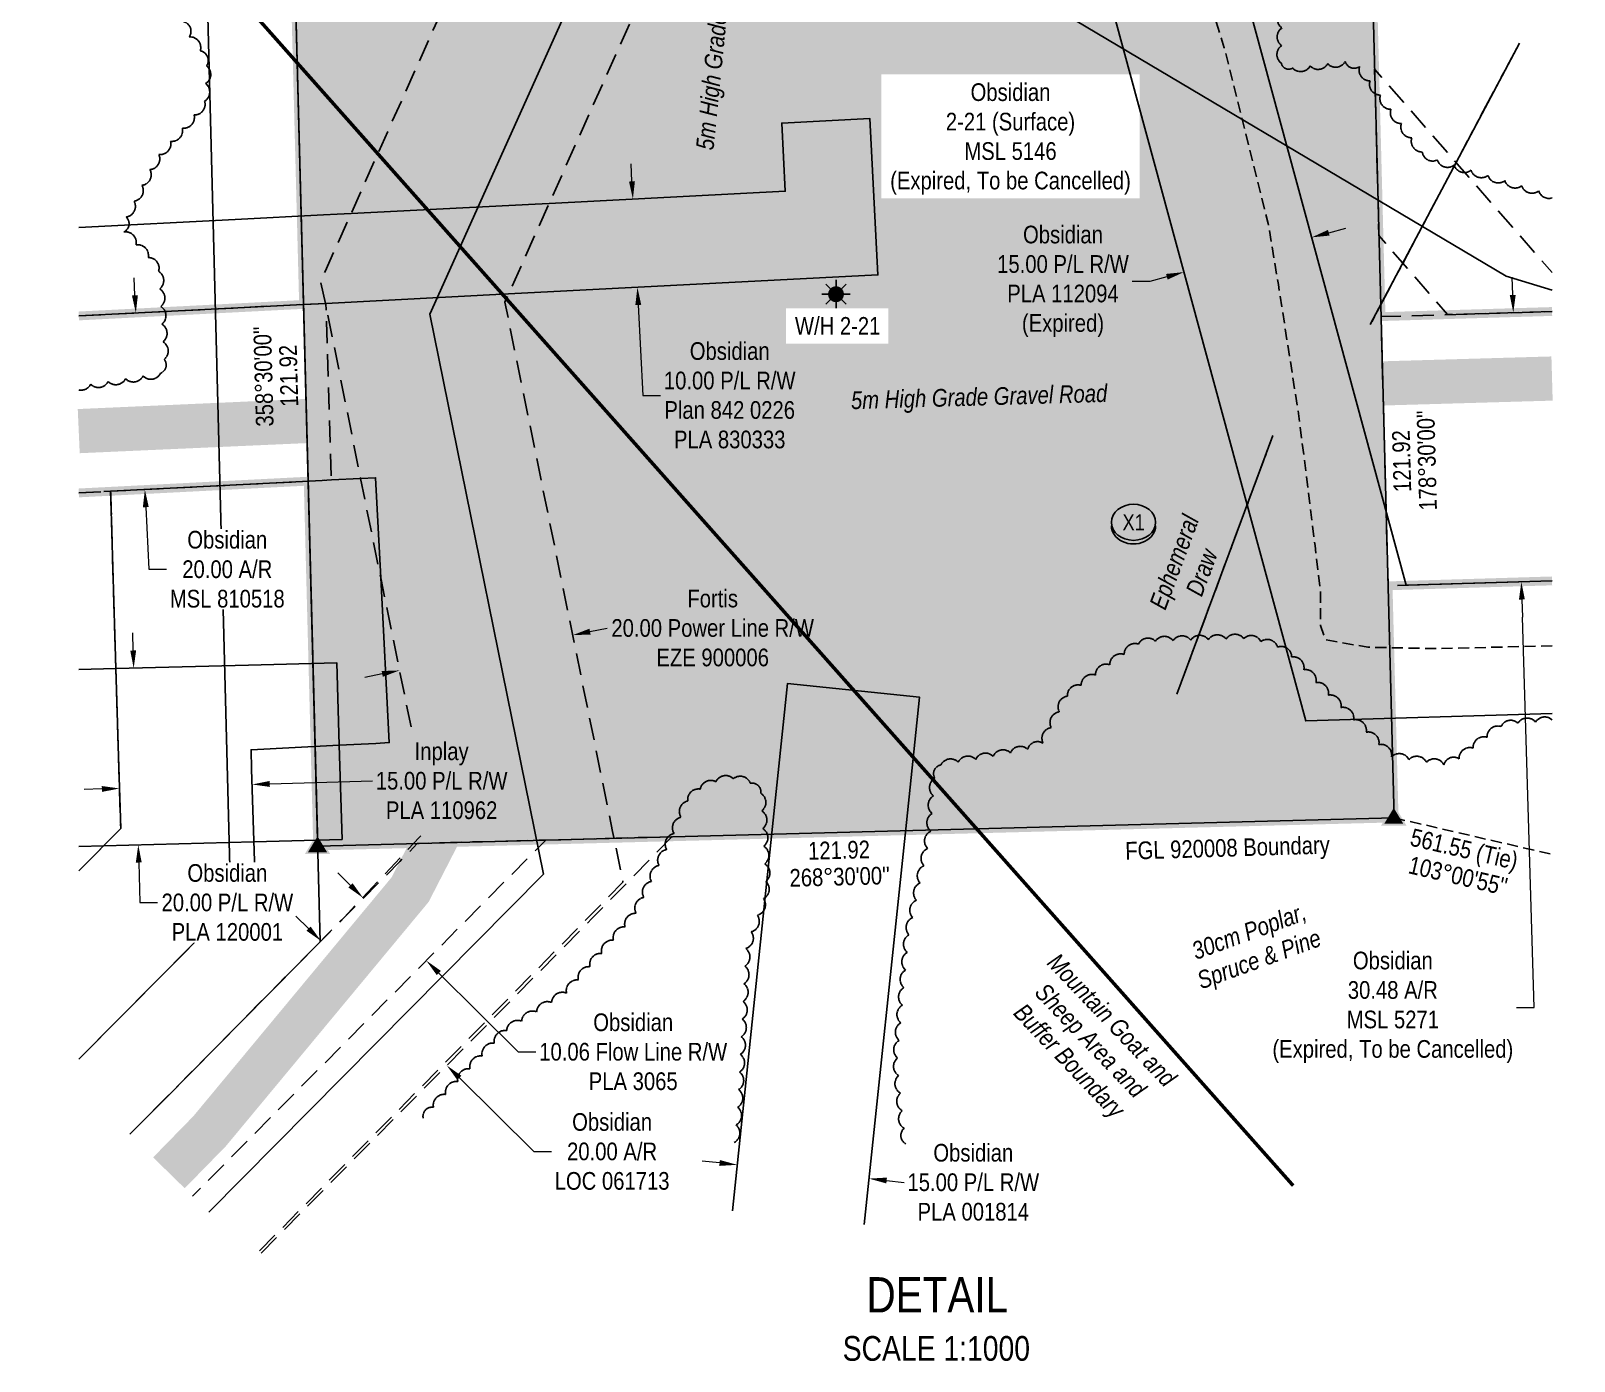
# Model space of a CAD drawing. Extents: x 628917 to 632031, y 5832159 to 5834819.
# Drawn here: x 630227 to 631100, y 5832236 to 5832988 of the extents above; entities that cross this region are included whole.
import ezdxf
from ezdxf.enums import TextEntityAlignment as Align

# ---------------------------------------------------------------- set-up
doc = ezdxf.new("R2010")
doc.units = 0
doc.header["$LTSCALE"] = 5
doc.header["$PDMODE"] = 34
doc.header["$PDSIZE"] = 0.03
for name, pattern in [('0', [1, 1, 0]), ('CENTERLINEX3', [5, 2.5, -1, 0.5, -1]), ('DASHDOT2', [12.7, 6.35, -3.175, 0, -3.175]), ('foc-ACCESSROAD', [3.75, 2.5, -1.25]), ('foc-FLOWLINE', [3.75, 2.5, -1.25]), ('foc-TIELINE', [1.875, 1.25, -0.625]), ('foc-TOPO-ephemeral', [6.25, 3.125, -0.625, 0.625, -0.625, 0.625, -0.625]), ('UG_PIPE', [1.875, 1.25, -0.625])]:
    doc.linetypes.add(name, pattern=pattern)
doc.layers.get('Defpoints').update_dxf_attribs({"color": 9})
doc.layers.add('AS-FMA-T', color=7, linetype='Continuous', true_color=0x00b386)
for name, color, linetype in [('AS-PIPE-UG', 44, 'UG_PIPE'), ('AS-POWER', 104, 'foc-POWER'), ('AS-ROADS', 254, 'Continuous'), ('AS-WILDLIFE', 131, 'DASHDOT2'), ('C-AR', 13, 'foc-ACCESSROAD'), ('C-FLOWLINE', 13, 'foc-FLOWLINE'), ('C-RW', 13, 'Continuous'), ('C-WS', 13, 'foc-ACCESSROAD'), ('C-WS-S', 8, 'Continuous'), ('CG-NOTES', 7, 'Continuous'), ('F-EZE', 190, 'foc-FLOWLINE'), ('F-RW', 190, 'Continuous'), ('L-BD', 7, 'Continuous'), ('L-MON', 1, 'Continuous'), ('L-TIE', 7, 'foc-TIELINE'), ('P-CROSSINGS', 250, 'Continuous'), ('P-PROPOSED', 10, 'Continuous'), ('P-PROPOSED-H', 21, 'Continuous'), ('T-BUSH', 110, '0'), ('T-BUSH-T', 110, 'Continuous'), ('T-DRAW', 143, 'foc-TOPO-ephemeral'), ('T-WATER-T', 170, 'Continuous')]:
    doc.layers.add(name, color=color, linetype=linetype)
doc.layers.add('AS-TRAPPER BOUNDARY', color=7, linetype='CENTERLINEX3', true_color=0xb85c00, transparency=0.6)
for name, color, linetype, lineweight in [('C-AR-T', 13, 'Continuous', 9), ('C-FLOWLINE-T', 13, 'Continuous', 9), ('C-RW-T', 13, 'Continuous', 9), ('C-WS-T', 13, 'Continuous', 9), ('F-EZE-T', 190, 'Continuous', 9), ('F-RW-T', 190, 'Continuous', 9), ('T-TEXT', 48, 'Continuous', 18)]:
    doc.layers.add(name, color=color, linetype=linetype, lineweight=lineweight)
doc.styles.add('240', font='ARIALN.TTF', dxfattribs={"height": 30})
doc.styles.add('80CG', font='ARIALN.TTF', dxfattribs={"height": 10})
doc.styles.add('80L', font='ARIALN.TTF', dxfattribs={"height": 10})
doc.styles.add('80LS', font='ARIALNI.TTF', dxfattribs={"height": 10})
doc.styles.add('Crossing', font='ARIALN.TTF', dxfattribs={"height": 10})
doc.styles.add('foc-LtypeFont', font='ARIALN.TTF', dxfattribs={"height": 7.35})
doc.linetypes.add('foc-POWER', pattern='A,6,-1,["P",foc-LtypeFont,S=0.2,R=0,X=-0.625,Y=-0.75],-1.24,4', length=12.24)
doc.linetypes.add('foc-TOPO-flowdirection-NOLINE', pattern='A,0,[">",foc-LtypeFont,S=0.3,R=0,X=0,Y=-0.945],-20,[">",foc-LtypeFont,S=0.3,R=0,X=0,Y=-0.945],0', length=20)
doc.dimstyles.new('Compass 5 000', dxfattribs={"dimscale": 5, "dimtxt": 9, "dimasz": 2, "dimexe": 0.2, "dimexo": 0.0625, "dimgap": 0.5, "dimtad": 0, "dimtih": 1, "dimtoh": 1, "dimzin": 0, "dimdsep": 46, "dimtxsty": '80CG', "dimcen": 0.1, "dimse1": 1, "dimse2": 1, "dimclrd": 256, "dimclrt": 256, "dimaunit": 1, "dimadec": 4, "dimazin": 0, "dimtfac": 0.06, "dimtofl": 0, "dimtmove": 0, "dimatfit": 1, "dimfxl": 0.2, "dimtolj": 1, "dimtzin": 0, "dimlwd": -1, "dimarcsym": 0})

# ---------------------------------------------------------------- blocks, each defined once
blk = doc.blocks.new('GAS')
h = blk.add_hatch(color=255)
h.dxf.hatch_style = 1
edge = h.paths.add_edge_path()
edge.add_arc((0, 0), 0.9, 0, 360)
for p, q in [((-0.81, 0), (-1.62, 0)), ((-0.57, 0.57), (-1.14, 1.14)), ((0, 0.81), (0, 1.62)), ((0.57, 0.57), (1.14, 1.14)), ((1.62, 0), (0.81, 0)), ((-0.57, -0.57), (-1.14, -1.14)), ((0, -0.81), (0, -1.62)), ((1.14, -1.14), (0.57, -0.57))]:
    blk.add_line(p, q)
blk.add_circle((0, 0), 0.8)
blk = doc.blocks.new('*D83')
at = {"layer": 'C-AR-T', "transparency": 16777216}
for p, q in [((630285.56, 5832838.39), (630285.05, 5832848.38)), ((630291.71, 5832718.6), (630293.51, 5832683.46)), ((630293.51, 5832683.46), (630303.51, 5832683.46))]:
    blk.add_line(p, q, dxfattribs=at)
for points in [[(630287.23, 5832838.48), (630283.9, 5832838.31), (630286.08, 5832828.41)], [(630293.37, 5832718.69), (630290.04, 5832718.51), (630291.19, 5832728.59)]]:
    blk.add_solid(points, dxfattribs=at)
at = {"layer": 'Defpoints', "color": 0, "transparency": 16777216}
for p in [(630226.69, 5832825.36), (630291.19, 5832728.59), (630231.81, 5832725.54)]:
    blk.add_point(p, dxfattribs=at)
at = {"layer": 'C-AR-T', "transparency": 16777216, "insert": (630337.81, 5832683.46), "char_height": 10, "attachment_point": 5, "style": '80CG', "bg_fill": 3, "box_fill_scale": 1.1, "bg_fill_color": 256, "bg_fill_true_color": 13158600, "bg_fill_transparency": 0}
blk.add_mtext('\\A1;Obsidian\\P20.00 A/R\\PMSL 810518', dxfattribs=at)
blk = doc.blocks.new('*D84')
at = {"layer": 'C-FLOWLINE-T', "transparency": 16777216}
for p, q in [((630407.53, 5832504.7), (630400.43, 5832511.74)), ((630457.49, 5832455.15), (630502.46, 5832410.56)), ((630502.46, 5832410.56), (630512.46, 5832410.56))]:
    blk.add_line(p, q, dxfattribs=at)
for points in [[(630408.71, 5832505.88), (630406.36, 5832503.52), (630414.63, 5832497.66)], [(630458.67, 5832456.34), (630456.32, 5832453.97), (630450.39, 5832462.19)]]:
    blk.add_solid(points, dxfattribs=at)
at = {"layer": 'Defpoints', "color": 0, "transparency": 16777216}
for p in [(630409.09, 5832492.07), (630450.39, 5832462.19), (630444.85, 5832456.61)]:
    blk.add_point(p, dxfattribs=at)
at = {"layer": 'C-FLOWLINE-T', "transparency": 16777216, "insert": (630567.46, 5832410.56), "char_height": 10, "attachment_point": 5, "style": '80CG'}
blk.add_mtext('\\A1;Obsidian\\P10.06 Flow Line R/W\\PPLA 3065', dxfattribs=at)
blk = doc.blocks.new('*D85')
at = {"layer": 'C-AR-T', "transparency": 16777216}
for p, q in [((630383.74, 5832480.3), (630376.63, 5832487.33)), ((630469.09, 5832395.85), (630511.2, 5832354.19)), ((630511.2, 5832354.19), (630521.2, 5832354.19))]:
    blk.add_line(p, q, dxfattribs=at)
for points in [[(630384.91, 5832481.48), (630382.57, 5832479.11), (630390.85, 5832473.26)], [(630470.26, 5832397.04), (630467.92, 5832394.67), (630461.98, 5832402.88)]]:
    blk.add_solid(points, dxfattribs=at)
at = {"layer": 'Defpoints', "color": 0, "transparency": 16777216}
for p in [(630329.68, 5832411.44), (630461.98, 5832402.88), (630400.81, 5832341.06)]:
    blk.add_point(p, dxfattribs=at)
at = {"layer": 'C-AR-T', "transparency": 16777216, "insert": (630555.51, 5832354.19), "char_height": 10, "attachment_point": 5, "style": '80CG'}
blk.add_mtext('\\A1;Obsidian\\P20.00 A/R\\PLOC 061713', dxfattribs=at)
blk = doc.blocks.new('*D86')
at = {"layer": 'C-RW-T', "transparency": 16777216}
for p, q in [((630616.33, 5832347.73), (630606.38, 5832348.77)), ((630710.83, 5832337.81), (630720.78, 5832336.77))]:
    blk.add_line(p, q, dxfattribs=at)
for points in [[(630616.5, 5832349.39), (630616.16, 5832346.07), (630626.27, 5832346.69)], [(630711.01, 5832339.47), (630710.66, 5832336.16), (630700.89, 5832338.86)]]:
    blk.add_solid(points, dxfattribs=at)
at = {"layer": 'Defpoints', "color": 0, "transparency": 16777216}
for p in [(630626.4, 5832347.84), (630700.89, 5832338.86), (630701.01, 5832340.01)]:
    blk.add_point(p, dxfattribs=at)
at = {"layer": 'C-RW-T', "transparency": 16777216, "insert": (630759.86, 5832336.77), "char_height": 10, "attachment_point": 5, "style": '80CG'}
blk.add_mtext('\\A1;Obsidian\\P15.00 P/L R/W\\PPLA 001814', dxfattribs=at)
blk = doc.blocks.new('*D87')
at = {"layer": 'C-AR-T', "transparency": 16777216}
for p, q in [((631065.05, 5832838.61), (631064.75, 5832848.61)), ((631070.22, 5832666.39), (631070.52, 5832656.4)), ((631077.14, 5832435.72), (631070.52, 5832656.4)), ((631067.14, 5832435.72), (631077.14, 5832435.72))]:
    blk.add_line(p, q, dxfattribs=at)
for points in [[(631066.71, 5832838.66), (631063.38, 5832838.56), (631065.35, 5832828.62)], [(631071.88, 5832666.44), (631068.55, 5832666.34), (631069.92, 5832676.39)]]:
    blk.add_solid(points, dxfattribs=at)
at = {"layer": 'Defpoints', "color": 0, "transparency": 16777216}
for p in [(631065.35, 5832828.62), (631082.16, 5832829.12), (631086.73, 5832676.89)]:
    blk.add_point(p, dxfattribs=at)
at = {"layer": 'C-AR-T', "transparency": 16777216, "insert": (630997.2, 5832435.72), "char_height": 10, "attachment_point": 5, "style": '80CG'}
blk.add_mtext('\\A1;Obsidian\\P30.48 A/R\\PMSL 5271\\P(Expired, To be Cancelled)', dxfattribs=at)
blk = doc.blocks.new('STRIA')
blk.add_hatch(color=255).paths.add_polyline_path([(-0.04, 1.52), (-1.47, -0.87), (1.39, -0.87)])
blk = doc.blocks.new('STRIAA')
blk.add_blockref('STRIA', (0, 0))
blk = doc.blocks.new('STRIB')
at = {"color": 1}
blk.add_solid([(-1.12, -0.67), (-0.04, 1.13), (1.04, -0.67)], dxfattribs=at)
blk = doc.blocks.new('STRIBB')
blk.add_blockref('STRIB', (0, 0))
blk = doc.blocks.new('STRICC')
for name in ['STRIAA', 'STRIBB']:
    blk.add_blockref(name, (0, 0))
blk = doc.blocks.new('fdspike')
blk.add_blockref('STRICC', (0, 0))
blk = doc.blocks.new('*D92')
at = {"layer": 'C-RW-T', "transparency": 16777216}
for p, q in [((630960.96, 5832873.81), (630970.61, 5832876.44)), ((630859.69, 5832846.29), (630849.69, 5832846.29)), ((630869.34, 5832848.91), (630859.69, 5832846.29))]:
    blk.add_line(p, q, dxfattribs=at)
for points in [[(630960.52, 5832875.42), (630961.4, 5832872.21), (630951.31, 5832871.19)], [(630868.9, 5832850.52), (630869.77, 5832847.31), (630878.99, 5832851.54)]]:
    blk.add_solid(points, dxfattribs=at)
at = {"layer": 'Defpoints', "color": 0, "transparency": 16777216}
for p in [(630947.31, 5832885.91), (630874.99, 5832866.25), (630878.99, 5832851.54)]:
    blk.add_point(p, dxfattribs=at)
at = {"layer": 'C-RW-T', "transparency": 16777216, "insert": (630810.6, 5832846.29), "char_height": 10, "attachment_point": 5, "style": '80CG'}
blk.add_mtext('\\A1;Obsidian\\P15.00 P/L R/W\\PPLA 112094\\P(Expired)', dxfattribs=at)
blk = doc.blocks.new('*D93')
at = {"layer": 'C-RW-T', "transparency": 16777216}
for p, q in [((630566.75, 5832902.85), (630566.24, 5832912.84)), ((630570.34, 5832832.98), (630572.96, 5832781.84)), ((630572.96, 5832781.84), (630582.96, 5832781.84))]:
    blk.add_line(p, q, dxfattribs=at)
for points in [[(630568.42, 5832902.94), (630565.09, 5832902.76), (630567.27, 5832892.86)], [(630572, 5832833.06), (630568.67, 5832832.89), (630569.83, 5832842.96)]]:
    blk.add_solid(points, dxfattribs=at)
at = {"layer": 'Defpoints', "color": 0, "transparency": 16777216}
for p in [(630599.82, 5832894.53), (630569.83, 5832842.96), (630602.38, 5832844.63)]:
    blk.add_point(p, dxfattribs=at)
at = {"layer": 'C-RW-T', "transparency": 16777216, "insert": (630622.05, 5832781.84), "char_height": 10, "attachment_point": 5, "style": '80CG'}
blk.add_mtext('\\A1;\\A1;Obsidian\\P10.00 P/L R/W\\PPlan 842 0226\\PPLA 830333', dxfattribs=at)
blk = doc.blocks.new('*D94')
at = {"layer": 'C-RW-T', "transparency": 16777216}
for p, q in [((630284.59, 5832637.56), (630284.33, 5832647.55)), ((630287.72, 5832517.66), (630288.32, 5832495)), ((630288.32, 5832495), (630298.32, 5832495))]:
    blk.add_line(p, q, dxfattribs=at)
for points in [[(630286.26, 5832637.6), (630282.92, 5832637.51), (630284.85, 5832627.56)], [(630289.39, 5832517.7), (630286.06, 5832517.62), (630287.46, 5832527.66)]]:
    blk.add_solid(points, dxfattribs=at)
at = {"layer": 'Defpoints', "color": 0, "transparency": 16777216}
for p in [(630300.26, 5832627.96), (630287.46, 5832527.66), (630302.88, 5832528.06)]:
    blk.add_point(p, dxfattribs=at)
at = {"layer": 'C-RW-T', "transparency": 16777216, "insert": (630337.86, 5832495), "char_height": 10, "attachment_point": 5, "style": '80CG', "bg_fill": 3, "box_fill_scale": 1.1, "bg_fill_color": 256, "bg_fill_true_color": 13158600, "bg_fill_transparency": 0}
blk.add_mtext('\\A1;Obsidian\\P20.00 P/L R/W\\PPLA 120001', dxfattribs=at)
blk = doc.blocks.new('*D95')
at = {"layer": 'Defpoints', "color": 0, "transparency": 16777216}
for p in [(630533.21, 5832646.23), (630533.73, 5832643.7), (630435.79, 5832623.76)]:
    blk.add_point(p, dxfattribs=at)
at = {"layer": 'F-EZE-T', "transparency": 16777216}
for p, q in [((630543.01, 5832648.23), (630552.81, 5832650.22)), ((630425.47, 5832624.29), (630415.67, 5832622.3))]:
    blk.add_line(p, q, dxfattribs=at)
for points in [[(630542.68, 5832649.86), (630543.35, 5832646.59), (630533.21, 5832646.23)], [(630425.14, 5832625.93), (630425.8, 5832622.66), (630435.27, 5832626.29)]]:
    blk.add_solid(points, dxfattribs=at)
at = {"layer": 'F-EZE-T', "transparency": 16777216, "insert": (630612.41, 5832650.22), "char_height": 10, "attachment_point": 5, "style": '80CG', "bg_fill": 1, "box_fill_scale": 1.1, "bg_fill_color": 21, "bg_fill_transparency": 0}
blk.add_mtext('\\A1;Fortis\\P20.00 Power Line R/W\\PEZE 900006', dxfattribs=at)
blk = doc.blocks.new('*D96')
at = {"layer": 'Defpoints', "color": 0, "transparency": 16777216}
for p in [(630276.62, 5832567.52), (630351.61, 5832569.77), (630351.85, 5832561.78)]:
    blk.add_point(p, dxfattribs=at)
at = {"layer": 'F-RW-T', "transparency": 16777216}
for p, q in [((630361.85, 5832562.08), (630420, 5832563.83)), ((630266.87, 5832559.23), (630256.87, 5832558.93))]:
    blk.add_line(p, q, dxfattribs=at)
for points in [[(630361.8, 5832563.75), (630361.9, 5832560.42), (630351.85, 5832561.78)], [(630266.82, 5832560.9), (630266.92, 5832557.57), (630276.86, 5832559.53)]]:
    blk.add_solid(points, dxfattribs=at)
at = {"layer": 'F-RW-T', "transparency": 16777216, "insert": (630459.08, 5832563.83), "char_height": 10, "attachment_point": 5, "style": '80CG'}
blk.add_mtext('\\A1;Inplay\\P15.00 P/L R/W\\PPLA 110962', dxfattribs=at)
blk = doc.blocks.new('xing2')
h = blk.add_hatch(color=50)
h.dxf.hatch_style = 1
edge = h.paths.add_edge_path()
edge.add_ellipse((0, 0), major_axis=(-12.5, 0), ratio=0.816297, start_angle=0, end_angle=360)
h = blk.add_hatch(color=250)
h.dxf.hatch_style = 1
edge = h.paths.add_edge_path()
edge.add_ellipse((0, -2.05), major_axis=(-12.5, 0), ratio=0.816297, start_angle=0, end_angle=180)
edge.add_line((12.5, -2.05), (12.5, 0))
edge.add_ellipse((0, 0), major_axis=(-12.5, 0), ratio=0.816297, start_angle=0, end_angle=180, ccw=False)
edge.add_line((-12.5, 0), (-12.5, -2.05))
at = {"color": 250}
blk.add_ellipse((0, 0), major_axis=(-12.5, 0), ratio=0.816297, dxfattribs=at)
blk.add_ellipse((0, -2.05), major_axis=(-12.5, 0), ratio=0.816297, start_param=0, end_param=3.141593, dxfattribs=at)
at = {"color": 250, "style": 'Crossing'}
blk.add_attdef('CROSSING', text='', height=9, dxfattribs=at).set_placement((0.09, 0.02), align=Align.MIDDLE_CENTER)
at = {"color": 250, "style": 'Crossing', "flags": 1}
for tag, p in [('OWNER', (0.09, -12.49)), ('DESCRIPTION', (0.09, -25.77)), ('LOCATION', (0.09, -39.3)), ('DWG_REF', (0.09, -52.84))]:
    blk.add_attdef(tag, text='', height=9, dxfattribs=at).set_placement(p, align=Align.MIDDLE_CENTER)

msp = doc.modelspace()

# ---------------------------------------------------------------- hatches: boundary and pattern name
at = {"layer": 'P-PROPOSED-H'}
h = msp.add_hatch(color=256, dxfattribs=at)
h.dxf.hatch_style = 1
h.paths.add_polyline_path([(630982.063, 5833151.821), (630691.563, 5833144.252), (630591.064, 5833141.634), (630373.084, 5833135.955), (630388.95, 5832526.976), (630997.929, 5832542.842)])

# ---------------------------------------------------------------- linework, layer by layer
at = {"layer": 'AS-PIPE-UG', "flags": 128}
msp.add_lwpolyline([(631087.275, 5832640.17), (631021.929, 5832638.621), (630982.968, 5832639.425), (630959.171, 5832643.569), (630956.332, 5832651.596), (630956.302, 5832670.61), (630953.193, 5832697.016), (630944.036, 5832770.141), (630932.455, 5832844.551), (630926.662, 5832879.089), (630901.825, 5832978.465), (630885.816, 5833029.633), (630873.23, 5833077.326), (630865.313, 5833102.733), (630859.889, 5833106.582), (630852.402, 5833108.756), (630834.913, 5833108.361), (630793.457, 5833109.161), (630767.036, 5833109.411), (630760.243, 5833112.919), (630757.449, 5833120.612), (630756.41, 5833144.434), (630752.616, 5833189.978)], dxfattribs=at)
at = {"layer": 'AS-POWER', "flags": 128}
for points in [[(630327.316, 5832319.812), (630516.676, 5832511.149), (630452.493, 5832827.706), (630589.301, 5833132.038), (630582.548, 5833405.677)], [(630589.596, 5833132.183), (630782.406, 5833014.883), (631061.371, 5832849.264), (631087.275, 5832841.376)]]:
    msp.add_lwpolyline(points, dxfattribs=at)
at = {"layer": 'AS-ROADS', "const_width": 24.992, "flags": 128}
for points in [[(630304.788, 5832342.152), (630327.845, 5832365.738), (630441.257, 5832502.317), (630535.82, 5832686.369), (630604.671, 5832883.442), (630626.619, 5833102.028), (630616.158, 5833406.664)], [(631087.275, 5832791.36), (630995.523, 5832788.715), (630791.518, 5832780.762), (630618.416, 5832778.058), (630491.44, 5832772.175), (630253.775, 5832761.611)]]:
    msp.add_lwpolyline(points, dxfattribs=at)
at = {"layer": 'AS-TRAPPER BOUNDARY', "color": 114, "true_color": 0x008f47, "const_width": 4.997, "flags": 128}
for points in [[(631087.275, 5832829.274), (630990.542, 5832826.37), (630982.063, 5833151.821), (630691.563, 5833144.252), (630683.795, 5833408.652)], [(630583.306, 5833405.699), (630591.064, 5833141.634), (630373.084, 5833135.955), (630380.97, 5832833.259), (630377.025, 5832833.076), (630343.756, 5832831.369), (630253.775, 5832826.755)], [(630253.775, 5832726.661), (630271.818, 5832727.586), (630346.755, 5832731.43), (630383.574, 5832733.318), (630388.95, 5832526.976), (630997.929, 5832542.842), (630994.509, 5832674.124), (631087.275, 5832676.909)]]:
    msp.add_lwpolyline(points, dxfattribs=at)
at = {"layer": 'AS-WILDLIFE', "const_width": 1.999, "flags": 128}
msp.add_lwpolyline([(630253.775, 5833109.164), (630526.529, 5832801.788), (630687.413, 5832620.481), (630940.833, 5832334.893)], dxfattribs=at)
at = {"layer": 'C-AR', "flags": 128}
for points in [[(630253.775, 5832826.752), (630343.756, 5832831.365), (630377.025, 5832833.072), (630393.556, 5832833.858), (630394.001, 5832823.587), (630396.686, 5832733.988), (630391.408, 5832733.718), (630346.755, 5832731.434), (630271.818, 5832727.594), (630253.775, 5832726.669)], [(630253.775, 5832726.665), (630271.818, 5832727.59), (630272.147, 5832716.738), (630274.069, 5832652.669), (630274.83, 5832627.296), (630276.322, 5832577.578), (630277.542, 5832536.854), (630267.917, 5832527.145), (630253.775, 5832512.884)], [(630282.759, 5832363.997), (630302.797, 5832384.255), (630395.468, 5832477.967), (630404.17, 5832486.768), (630435.433, 5832518.199), (630445.326, 5832528.444), (630517.97, 5832530.337), (630589.373, 5832532.197), (630544.128, 5832485.911), (630353.803, 5832293.546)]]:
    msp.add_lwpolyline(points, dxfattribs=at)
at = {"layer": 'C-FLOWLINE', "flags": 128}
msp.add_lwpolyline([(630282.759, 5832363.997), (630302.797, 5832384.255), (630395.468, 5832477.967), (630404.17, 5832486.768), (630435.433, 5832518.199), (630445.326, 5832528.444), (630517.97, 5832530.337), (630318.178, 5832328.874)], dxfattribs=at)
at = {"layer": 'C-RW'}
for points in [[(631087.275, 5832601.926), (630947.959, 5832597.744), (630818.908, 5833072.593), (630744.019, 5833070.404), (630741.819, 5833145.321), (630875.747, 5833149.236), (631004.785, 5832674.433), (631087.275, 5832676.909)], [(630253.775, 5832406.341), (630339.848, 5832493.14), (630323.135, 5833134.653), (630373.084, 5833135.955), (630390.36, 5832472.868), (630302.797, 5832384.255), (630282.759, 5832363.997)], [(630253.775, 5832876.786), (630342.26, 5832881.324), (630392.193, 5832883.885), (630399.919, 5832884.283), (630407.835, 5832884.687), (630512.054, 5832890.031), (630519.927, 5832890.434), (630653.435, 5832897.285), (630651.456, 5832935.799), (630701.356, 5832938.364), (630705.899, 5832849.944), (630496.996, 5832839.226), (630393.556, 5832833.858), (630377.025, 5832833.072), (630343.756, 5832831.365), (630253.775, 5832826.752)], [(630253.775, 5832626.745), (630274.83, 5832627.296), (630349.824, 5832629.258), (630399.788, 5832630.563), (630401.186, 5832583.979), (630402.784, 5832530.675), (630352.826, 5832529.366), (630267.917, 5832527.145), (630253.775, 5832526.777)], [(630623.549, 5832320.709), (630646.346, 5832537.975), (630654.837, 5832618.898), (630729.448, 5832611.067), (630722.017, 5832540.242), (630698.16, 5832312.881)]]:
    msp.add_lwpolyline(points, dxfattribs=at)
at = {"layer": 'C-RW', "flags": 128}
msp.add_lwpolyline([(631087.275, 5832601.926), (630947.959, 5832597.744), (630818.908, 5833072.593), (630744.019, 5833070.404), (630741.829, 5833145.321), (630875.747, 5833149.236), (631004.785, 5832674.433), (631087.275, 5832676.909)], dxfattribs=at)
at = {"layer": 'C-WS', "flags": 128}
msp.add_lwpolyline([(631087.275, 5832676.909), (630994.509, 5832674.124), (630990.542, 5832826.37), (631087.275, 5832829.274)], dxfattribs=at)
at = {"layer": 'F-EZE', "flags": 128}
for points in [[(630441.755, 5832594.44), (630424.619, 5832678.603), (630413.168, 5832734.833), (630393.451, 5832833.87), (630390.527, 5832846.038), (630393.152, 5832851.9), (630407.833, 5832884.69), (630523.946, 5833143.963), (630529.779, 5833156.988), (630540.623, 5833181.203), (630563.334, 5833231.918), (630573.98, 5833255.69), (630585.44, 5833250.556), (630623.065, 5833233.709), (630627.583, 5833232.472), (630665.201, 5833214.838), (630651.628, 5833184.525), (630519.927, 5832890.434), (630496.996, 5832839.226), (630494.878, 5832834.5), (630555.811, 5832535.26), (630561.669, 5832506.474), (630352.728, 5832294.612)], [(631087.275, 5832829.274), (631028.202, 5832827.501), (630989.347, 5832872.242), (630986.897, 5832966.282), (631087.275, 5832851.354)], [(630282.742, 5832364.014), (630302.785, 5832384.287), (630395.449, 5832478.017), (630404.151, 5832486.814), (630446.608, 5832531.987), (630447.274, 5832532.693)]]:
    msp.add_lwpolyline(points, dxfattribs=at)
at = {"layer": 'F-RW'}
msp.add_lwpolyline([(630253.775, 5832512.886), (630277.542, 5832536.854), (630276.322, 5832577.578), (630274.069, 5832652.669), (630272.147, 5832716.738), (630271.818, 5832727.594), (630346.755, 5832731.434), (630391.408, 5832733.718), (630396.686, 5832733.988), (630413.168, 5832734.833), (630421.713, 5832735.272), (630424.619, 5832678.603), (630429.395, 5832585.43), (630421.788, 5832585.038), (630401.186, 5832583.979), (630351.261, 5832581.419), (630351.589, 5832570.524), (630353.499, 5832506.906), (630253.775, 5832406.341)], dxfattribs=at)
at = {"layer": 'L-TIE'}
msp.add_line((630997.927, 5832542.908), (631087.275, 5832522.256), dxfattribs=at)
at = {"layer": 'T-BUSH', "flags": 128}
for points in [[(630253.775, 5832784.904, 0.3442123), (630260.53, 5832788.182, 0.5205671), (630270.404, 5832789.724, 0.5205671), (630280.277, 5832791.266, 0.5205671), (630290.151, 5832792.807, 0.5205671), (630300.024, 5832794.349, 0.5205671), (630302.085, 5832802.162, 0.5205671), (630301.456, 5832812.136, 0.5205671), (630300.827, 5832822.109, 0.5205671), (630300.198, 5832832.082, 0.5205671), (630299.568, 5832842.056, 0.5205671), (630298.939, 5832852.029, 0.5205671), (630293.094, 5832859.732, 0.5205671), (630286.223, 5832866.988, 0.5205671), (630279.351, 5832874.244, 0.5205671), (630280.618, 5832882.706, 0.5205671), (630285.089, 5832891.644, 0.5205671), (630289.559, 5832900.581, 0.5205671), (630294.03, 5832909.519, 0.5205671), (630299.084, 5832918.06, 0.5205671), (630305.741, 5832925.513, 0.5205671), (630312.398, 5832932.966, 0.5205671), (630319.055, 5832940.419, 0.5205671), (630324.99, 5832948.172, 0.5205671), (630325.561, 5832958.149, 0.5205671), (630326.133, 5832968.125, 0.5205671), (630322.553, 5832976.78, 0.5205671), (630316.316, 5832984.588, 0.5205671), (630313.027, 5832993.2, 0.5205671), (630314.437, 5833003.094, 0.5205671), (630315.847, 5833012.987, 0.5205671), (630317.257, 5833022.88, 0.5205671), (630318.666, 5833032.773, 0.5205671), (630319.57, 5833042.703, 0.5205671), (630319.586, 5833052.696, 0.5205671), (630319.602, 5833062.689, 0.5205671), (630319.618, 5833072.683, 0.5205671), (630319.716, 5833082.675, 0.5205671), (630319.86, 5833092.667, 0.5205671), (630320.004, 5833102.659, 0.5205671), (630322.87, 5833112.087, 0.5205671), (630326.712, 5833121.312, 0.5205671), (630330.554, 5833130.537, 0.5205671), (630334.396, 5833139.763, 0.5205671), (630338.238, 5833148.988, 0.5205671), (630344.656, 5833155.942, 0.5205671), (630353.326, 5833160.912, 0.5205671), (630361.996, 5833165.882, 0.5205671), (630370.665, 5833170.852, 0.5205671), (630379.335, 5833175.822, 0.5205671), (630383.347, 5833183.021, 0.5205671), (630384.675, 5833191.543, 0.5205671), (630393.237, 5833196.696, 0.5205671), (630401.799, 5833201.849, 0.5205671), (630410.36, 5833207.003, 0.5205671), (630418.848, 5833212.277, 0.5205671), (630427.336, 5833217.552, 0.5205671), (630435.824, 5833222.826, 0.5205671), (630444.312, 5833228.1, 0.5205671), (630452.8, 5833233.375, 0.5205671), (630462.311, 5833236.233, 0.5205671), (630472.006, 5833238.658, 0.5205671), (630481.7, 5833241.082, 0.5205671), (630491.395, 5833243.506, 0.5205671), (630501.09, 5833245.931, 0.5205671), (630510.784, 5833248.355, 0.5205671), (630520.479, 5833250.779, 0.5205671), (630530.174, 5833253.203, 0.5205671), (630530.912, 5833262.903, 0.5205671), (630531.296, 5833272.888, 0.5205671), (630531.681, 5833282.874, 0.5205671), (630532.066, 5833292.86, 0.5205671), (630532.451, 5833302.846, 0.5205671), (630532.836, 5833312.832, 0.5205671), (630533.221, 5833322.817, 0.5205671), (630533.661, 5833332.8, 0.5205671), (630534.326, 5833342.771, 0.5205671), (630534.991, 5833352.742, 0.5205671), (630535.655, 5833362.714, 0.5205671), (630536.32, 5833372.685, 0.5205671), (630537.067, 5833382.646, 0.5205671), (630538.759, 5833392.495, 0.5205671), (630540.451, 5833402.344, 0.138179), (630542.949, 5833404.513)], [(630810.472, 5833350.669, 0.520567), (630811.573, 5833340.737, 0.5205671), (630812.673, 5833330.804, 0.5205671), (630813.774, 5833320.872, 0.5205671), (630814.875, 5833310.939, 0.5205671), (630815.976, 5833301.007, 0.5205671), (630817.076, 5833291.075, 0.5205671), (630818.177, 5833281.142, 0.5205671), (630819.278, 5833271.21, 0.5205671), (630820.379, 5833261.277, 0.5205671), (630821.479, 5833251.345, 0.5205671), (630822.58, 5833241.413, 0.5205671), (630823.681, 5833231.48, 0.5205671), (630824.781, 5833221.548, 0.5205671), (630825.882, 5833211.615, 0.5205671), (630821.847, 5833203.089, 0.5205671), (630815.84, 5833195.103, 0.5205671), (630812.69, 5833186.444, 0.5205671), (630814.499, 5833176.616, 0.5205671), (630816.308, 5833166.788, 0.5205671), (630818.118, 5833156.96, 0.5205671), (630820.061, 5833147.159, 0.5205671), (630822.273, 5833137.414, 0.5205671), (630827.007, 5833129.954, 0.5205671), (630836.488, 5833126.797, 0.5205671), (630845.97, 5833123.64, 0.5205671), (630855.451, 5833120.483, 0.5205671), (630864.932, 5833117.325, 0.5205671), (630874.414, 5833114.168, 0.5205671), (630882.599, 5833108.609, 0.5205671), (630890.447, 5833102.421, 0.5205671), (630898.294, 5833096.233, 0.5205671), (630906.141, 5833090.046, 0.5205671), (630913.988, 5833083.858, 0.5205671), (630920.501, 5833076.662, 0.5205671), (630924.31, 5833067.423, 0.5205671), (630928.119, 5833058.185, 0.5205671), (630931.928, 5833048.946, 0.5205671), (630935.14, 5833039.593, 0.5205671), (630935, 5833029.601, 0.5205671), (630934.86, 5833019.609, 0.5205671), (630934.72, 5833009.616, 0.5205671), (630934.58, 5832999.624, 0.5205671), (630934.44, 5832989.632, 0.5205671), (630934.301, 5832979.64, 0.5205671), (630934.161, 5832969.648, 0.5205671), (630940.523, 5832966.93, 0.5205671), (630950.437, 5832968.185, 0.5205671), (630960.351, 5832969.441, 0.5205671), (630970.265, 5832970.696, 0.5205671), (630978.388, 5832967.781, 0.5205671), (630984.303, 5832959.726, 0.5205671), (630990.218, 5832951.672, 0.5205671), (630996.133, 5832943.617, 0.5205671), (631002.048, 5832935.562, 0.5205671), (631007.963, 5832927.508, 0.5205671), (631013.878, 5832919.453, 0.5205671), (631022.34, 5832914.988, 0.5205671), (631031.896, 5832912.064, 0.5205671), (631041.452, 5832909.141, 0.5205671), (631051.008, 5832906.218, 0.5205671), (631060.564, 5832903.294, 0.5205671), (631070.12, 5832900.371, 0.5205671), (631079.676, 5832897.448, 0.4098685), (631087.275, 5832893.503, 0.4098685)], [(631087.275, 5832598.371, 0.4725101), (631077.942, 5832597.063, 0.5205671), (631067.968, 5832596.443, 0.5205671), (631058.46, 5832594.578, 0.5205671), (631050.538, 5832588.487, 0.5205671), (631042.616, 5832582.397, 0.5205671), (631034.693, 5832576.306, 0.5205671), (631026.081, 5832572.88, 0.5205671), (631016.198, 5832574.363, 0.5205671), (631006.316, 5832575.846, 0.5205671), (630996.47, 5832577.403, 0.5205671), (630989.319, 5832584.384, 0.5205671), (630982.169, 5832591.365, 0.5205671), (630975.018, 5832598.346, 0.5205671), (630967.868, 5832605.327, 0.5205671), (630960.718, 5832612.308, 0.5205671), (630953.728, 5832619.447, 0.5205671), (630946.844, 5832626.692, 0.5205671), (630939.961, 5832633.936, 0.5205671), (630932.014, 5832639.496, 0.5205671), (630922.512, 5832642.59, 0.5205671), (630912.808, 5832644.28, 0.5205671), (630902.819, 5832643.988, 0.5205671), (630892.83, 5832643.697, 0.5205671), (630882.841, 5832643.405, 0.5205671), (630872.852, 5832643.114, 0.5205671), (630862.863, 5832642.823, 0.5205671), (630853.336, 5832641.163, 0.5205671), (630845.215, 5832635.34, 0.5205671), (630837.094, 5832629.516, 0.5205671), (630828.973, 5832623.693, 0.5205671), (630820.852, 5832617.869, 0.5205671), (630813.09, 5832611.736, 0.5205671), (630808.521, 5832602.849, 0.5205671), (630803.953, 5832593.961, 0.5205671), (630799.385, 5832585.073, 0.5205671), (630790.661, 5832581.676, 0.5205671), (630780.866, 5832579.696, 0.5205671), (630771.071, 5832577.715, 0.5205671), (630761.229, 5832575.993, 0.5205671), (630751.365, 5832574.396, 0.5205671), (630741.5, 5832572.799, 0.5205671), (630738.076, 5832565.29, 0.5205671), (630737.328, 5832555.325, 0.5205671), (630736.579, 5832545.36, 0.5205671), (630735.831, 5832535.395, 0.5205671), (630734.006, 5832525.586, 0.5205671), (630731.899, 5832515.817, 0.5205671), (630729.793, 5832506.048, 0.5205671), (630727.686, 5832496.28, 0.5205671), (630725.58, 5832486.511, 0.5205671), (630723.474, 5832476.742, 0.5205671), (630722.476, 5832466.804, 0.5205671), (630721.563, 5832456.852, 0.5205671), (630720.649, 5832446.901, 0.5205671), (630719.735, 5832436.95, 0.5205671), (630718.822, 5832426.998, 0.5205671), (630717.908, 5832417.047, 0.5205671), (630716.995, 5832407.095, 0.5205671), (630717.628, 5832397.154, 0.5205671), (630718.664, 5832387.214, 0.5205671), (630719.7, 5832377.275, 0.5205671), (630720.735, 5832367.335, 0.5205671), (630721.649, 5832358.567)], [(630624.623, 5832359.323, 0.5205671), (630625.697, 5832369.258, 0.5205671), (630626.601, 5832379.207, 0.5205671), (630627.103, 5832389.187, 0.5205671), (630627.604, 5832399.168, 0.5205671), (630628.105, 5832409.149, 0.5205671), (630628.606, 5832419.129, 0.5205671), (630629.108, 5832429.11, 0.5205671), (630629.609, 5832439.091, 0.5205671), (630630.11, 5832449.071, 0.5205671), (630630.611, 5832459.052, 0.5205671), (630631.113, 5832469.032, 0.5205671), (630634.228, 5832478.474, 0.5205671), (630637.716, 5832487.839, 0.5205671), (630641.204, 5832497.204, 0.5205671), (630642.441, 5832506.909, 0.5205671), (630641.879, 5832516.886, 0.5205671), (630641.316, 5832526.864, 0.5205671), (630640.753, 5832536.841, 0.5205671), (630640.191, 5832546.818, 0.5205671), (630639.628, 5832556.796, 0.5205671), (630633.691, 5832562.476, 0.5205671), (630624.071, 5832565.015, 0.5205671), (630614.222, 5832563.324, 0.5205671), (630605.418, 5832559.126, 0.5205671), (630598.372, 5832552.448, 0.5205671), (630594.477, 5832543.245, 0.5205671), (630590.583, 5832534.042, 0.5205671), (630586.381, 5832524.977, 0.5205671), (630582.073, 5832515.96, 0.5205671), (630577.766, 5832506.943, 0.5205671), (630573.458, 5832497.926, 0.5205671), (630569.15, 5832488.909, 0.5205671), (630562.837, 5832481.216, 0.5205671), (630556.234, 5832473.716, 0.5205671), (630549.63, 5832466.215, 0.5205671), (630543.027, 5832458.714, 0.5205671), (630536.424, 5832451.213, 0.5205671), (630529.756, 5832443.789, 0.5205671), (630521.285, 5832438.486, 0.5205671), (630512.815, 5832433.184, 0.5205671), (630504.345, 5832427.881, 0.5205671), (630495.874, 5832422.579, 0.5205671), (630488.884, 5832415.465, 0.5205671), (630482.001, 5832408.22, 0.5205671), (630475.118, 5832400.975, 0.5205671), (630468.235, 5832393.731, 0.5205671), (630461.351, 5832386.486, 0.5205671), (630454.468, 5832379.241, 0.5205671), (630448.628, 5832373.095, 0.5205671)]]:
    msp.add_lwpolyline(points, format="xyb", dxfattribs=at)
at = {"layer": 'T-DRAW', "flags": 128}
for points in [[(631068.778, 5832981.099), (630984.472, 5832821.863)], [(630875.039, 5832612.924), (630929.346, 5832759.185)]]:
    msp.add_lwpolyline(points, dxfattribs=at)
at = {"layer": 'T-DRAW', "linetype": 'foc-TOPO-flowdirection-NOLINE', "flags": 128}
for points in [[(630984.472, 5832821.863), (631068.778, 5832981.099)], [(630875.039, 5832612.924), (630929.346, 5832759.185)]]:
    msp.add_lwpolyline(points, dxfattribs=at)

# ---------------------------------------------------------------- block references
at = {"layer": 'C-WS-S', "xscale": 4.996603776912515, "yscale": 4.996603776912515, "zscale": 4.996603776912515}
msp.add_blockref('GAS', (630682.185, 5832839.042), dxfattribs=at)
at = {"layer": 'L-MON', "color": 3, "xscale": 4.998301600000006, "yscale": 4.998301600000006, "zscale": 4.998301600000006}
for p in [(630997.927, 5832542.908), (630389.069, 5832526.839)]:
    msp.add_blockref('fdspike', p, dxfattribs=at)
at = {"layer": 'P-CROSSINGS', "xscale": 0.99966032, "yscale": 0.99966032, "zscale": 0.99966032}
msp.add_blockref('xing2', (630850.47, 5832710.044), dxfattribs=at).add_auto_attribs({'CROSSING': 'X1'})

# ---------------------------------------------------------------- texts
at = {"layer": 'AS-FMA-T', "style": '80L'}
msp.add_text('FGL 920008 Boundary', height=9.98736, rotation=1.719194, dxfattribs=at).set_placement((630845.959, 5832519.245))
at = {"layer": 'AS-WILDLIFE', "insert": (630825.149, 5832416.055), "char_height": 9.9966, "attachment_point": 5, "rotation": 313.753354, "style": '240'}
msp.add_mtext_dynamic_manual_height_columns('{\\fArial Narrow|b0|i1|c0|p34;Mountain Goat and\\PSheep Area and\\PBuffer Boundary}', width=98.11501, gutter_width=45, heights=[0], dxfattribs=at)
at = {"layer": 'CG-NOTES', "color": 3, "insert": (630685.51, 5832283.148), "char_height": 19.97927, "width": 105.39624, "attachment_point": 1, "style": '80CG'}
msp.add_mtext('\\pi13.925;DETAIL\\P\\pi0.46241;{\\H0.7x;SCALE 1:1000}', dxfattribs=at)
at = {"layer": 'L-BD', "style": '80L'}
for s, rotation, p in [("178°30'00''", 91.5004, (631016.411, 5832745.052)), ('121.92', 91.5004, (631002.171, 5832744.679)), ('561.55 (Tie)', 346.985, (631037.316, 5832524.057)), ('121.92', 1.5004, (630683.87, 5832524.66)), ("103°00'55''", 346.985, (631034.108, 5832510.177)), ("268°30'00''", 1.5004, (630684.263, 5832509.67))]:
    msp.add_text(s, height=9.9966, rotation=rotation, dxfattribs=at).set_placement(p, align=Align.MIDDLE)
at = {"layer": 'T-BUSH-T', "insert": (630914.087, 5832483.428), "char_height": 9.9966, "width": 73.02198, "attachment_point": 2, "rotation": 20, "style": '80LS'}
msp.add_mtext('30cm Poplar,\\PSpruce & Pine', dxfattribs=at)
at = {"layer": 'T-TEXT', "char_height": 9.99321, "width": 145.73764, "attachment_point": 2, "style": '80LS'}
for insert, rotation in [((630610.141, 5832993.42), 84.266318), ((630762.99, 5832786.093), 1.651398)]:
    msp.add_mtext('5m High Grade Gravel Road', dxfattribs=dict(at, insert=insert, rotation=rotation))
at = {"layer": 'T-WATER-T', "insert": (630859.053, 5832663.078), "char_height": 9.98327, "attachment_point": 1, "rotation": 69.630005, "style": '80L'}
msp.add_mtext_dynamic_manual_height_columns('\\pi0.34471,t130.13;{\\fArial Narrow|b0|i1|c0|p34;Ephemeral\\P\\pi14.588,t144.37;Draw}', width=55.92428, gutter_width=50, heights=[0], dxfattribs=at)

# ---------------------------------------------------------------- dimensions: what is measured, and where the dimension line sits
at = {"layer": 'C-AR-T'}
dim = msp.add_linear_dim(base=(631065.347, 5832828.616), p1=(631086.729, 5832676.892), p2=(631082.16, 5832829.12), angle=91.719194, text='Obsidian\\P30.48 A/R\\PMSL 5271\\P(Expired, To be Cancelled)', dimstyle='Compass 5 000', override={"dimtmove": 1}, dxfattribs=at)
dim.commit()
dim.dimension.update_dxf_attribs({"geometry": '*D87', "text_midpoint": (631059.404, 5832435.72), "dimtype": 161})
dim = msp.add_linear_dim(base=(630461.983, 5832402.885), p1=(630329.675, 5832411.435), p2=(630400.809, 5832341.055), angle=315.305377, text='Obsidian\\P20.00 A/R\\PLOC 061713', dimstyle='Compass 5 000', dxfattribs=at)
dim.commit()
dim.dimension.update_dxf_attribs({"geometry": '*D85', "text_midpoint": (630555.505, 5832354.185), "dimtype": 161})
at = {"layer": 'C-FLOWLINE-T'}
dim = msp.add_linear_dim(base=(630450.392, 5832462.194), p1=(630409.091, 5832492.07), p2=(630444.851, 5832456.606), angle=315.23865, text='Obsidian\\P10.06 Flow Line R/W\\PPLA 3065', dimstyle='Compass 5 000', dxfattribs=at)
dim.commit()
dim.dimension.update_dxf_attribs({"geometry": '*D84', "text_midpoint": (630567.458, 5832410.56), "dimtype": 161})
at = {"layer": 'C-RW-T'}
dim = msp.add_aligned_dim(p1=(630626.396, 5832347.838), p2=(630701.007, 5832340.009), distance=-1.158, text='Obsidian\\P15.00 P/L R/W\\PPLA 001814', dimstyle='Compass 5 000', dxfattribs=at)
dim.commit()
dim.dimension.update_dxf_attribs({"geometry": '*D86', "text_midpoint": (630759.862, 5832336.77)})
at = {"layer": 'F-EZE-T'}
dim = msp.add_linear_dim(base=(630533.215, 5832646.232), p1=(630435.786, 5832623.759), p2=(630533.73, 5832643.703), angle=11.509498, text='Fortis\\P20.00 Power Line R/W\\PEZE 900006', dimstyle='Compass 5 000', override={"dimtfill": 2, "dimtfillclr": 21}, dxfattribs=at)
dim.commit()
dim.dimension.update_dxf_attribs({"geometry": '*D95', "text_midpoint": (630612.407, 5832650.222), "dimtype": 161})

# ---------------------------------------------------------------- next in the draw order: texts
at = {"layer": 'C-WS-T', "insert": (630780.905, 5832926.829), "char_height": 9.99321, "attachment_point": 5, "style": '80CG', "bg_fill": 2}
msp.add_mtext('\\A1;Obsidian\\P2-21 (Surface)\\PMSL 5146\\P(Expired, To be Cancelled)', dxfattribs=at)
at = {"layer": 'C-WS-T', "insert": (630658.972, 5832826.127), "char_height": 9.985, "width": 47.79781, "attachment_point": 1, "style": '80L', "bg_fill": 2}
msp.add_mtext('W/H 2-21', dxfattribs=at)

# ---------------------------------------------------------------- next in the draw order: dimensions: what is measured, and where the dimension line sits
at = {"layer": 'C-AR-T'}
dim = msp.add_linear_dim(base=(630291.194, 5832728.587), p1=(630226.69, 5832825.363), p2=(630231.809, 5832725.542), angle=272.935208, text='Obsidian\\P20.00 A/R\\PMSL 810518', dimstyle='Compass 5 000', override={"dimtfill": 1}, dxfattribs=at)
dim.commit()
dim.dimension.update_dxf_attribs({"geometry": '*D83', "text_midpoint": (630337.806, 5832683.459), "dimtype": 161})

# ---------------------------------------------------------------- next in the draw order: linework, layer by layer
at = {"layer": 'C-RW', "flags": 128}
msp.add_lwpolyline([(631087.275, 5832676.909), (631004.789, 5832674.433), (630875.778, 5833149.237), (630741.819, 5833145.321), (630744.02, 5833070.404), (630818.937, 5833072.594), (630947.959, 5832597.744), (631087.275, 5832601.926)], dxfattribs=at)

# ---------------------------------------------------------------- next in the draw order: texts
at = {"layer": 'L-BD', "style": '80L'}
for s, p in [("358°30'00''", (630358.289, 5832792.541)), ('121.92', (630372.53, 5832792.914))]:
    msp.add_text(s, height=9.9966, rotation=91.5004, dxfattribs=at).set_placement(p, align=Align.MIDDLE)

# ---------------------------------------------------------------- next in the draw order: dimensions: what is measured, and where the dimension line sits
at = {"layer": 'C-RW-T'}
dim = msp.add_linear_dim(base=(630569.827, 5832842.962), p1=(630599.816, 5832894.533), p2=(630602.376, 5832844.632), angle=272.937049, text='\\A1;Obsidian\\P10.00 P/L R/W\\PPlan 842 0226\\PPLA 830333', dimstyle='Compass 5 000', dxfattribs=at)
dim.commit()
dim.dimension.update_dxf_attribs({"geometry": '*D93', "text_midpoint": (630622.049, 5832781.837), "dimtype": 161})
dim = msp.add_aligned_dim(p1=(630947.312, 5832885.907), p2=(630874.987, 5832866.251), distance=15.249, text='Obsidian\\P15.00 P/L R/W\\PPLA 112094\\P(Expired)', dimstyle='Compass 5 000', dxfattribs=at)
dim.commit()
dim.dimension.update_dxf_attribs({"geometry": '*D92', "text_midpoint": (630810.6, 5832846.291)})
dim = msp.add_linear_dim(base=(630287.463, 5832527.657), p1=(630300.264, 5832627.962), p2=(630302.876, 5832528.06), angle=271.497928, text='Obsidian\\P20.00 P/L R/W\\PPLA 120001', dimstyle='Compass 5 000', override={"dimtfill": 1}, dxfattribs=at)
dim.commit()
dim.dimension.update_dxf_attribs({"geometry": '*D94', "text_midpoint": (630337.857, 5832494.998), "dimtype": 161})

# ---------------------------------------------------------------- next in the draw order: linework, layer by layer
at = {"layer": 'P-PROPOSED', "flags": 128}
msp.add_lwpolyline([(630691.563, 5833144.252), (630982.063, 5833151.821), (630997.929, 5832542.842), (630388.95, 5832526.976), (630373.084, 5833135.955), (630591.064, 5833141.634)], close=True, dxfattribs=at)

# ---------------------------------------------------------------- next in the draw order: dimensions: what is measured, and where the dimension line sits
at = {"layer": 'F-RW-T'}
dim = msp.add_linear_dim(base=(630351.851, 5832561.784), p1=(630276.623, 5832567.522), p2=(630351.611, 5832569.774), angle=1.719987, text='Inplay\\P15.00 P/L R/W\\PPLA 110962', dimstyle='Compass 5 000', dxfattribs=at)
dim.commit()
dim.dimension.update_dxf_attribs({"geometry": '*D96', "text_midpoint": (630459.084, 5832563.831), "dimtype": 161})

doc.saveas('drawing.dxf')
